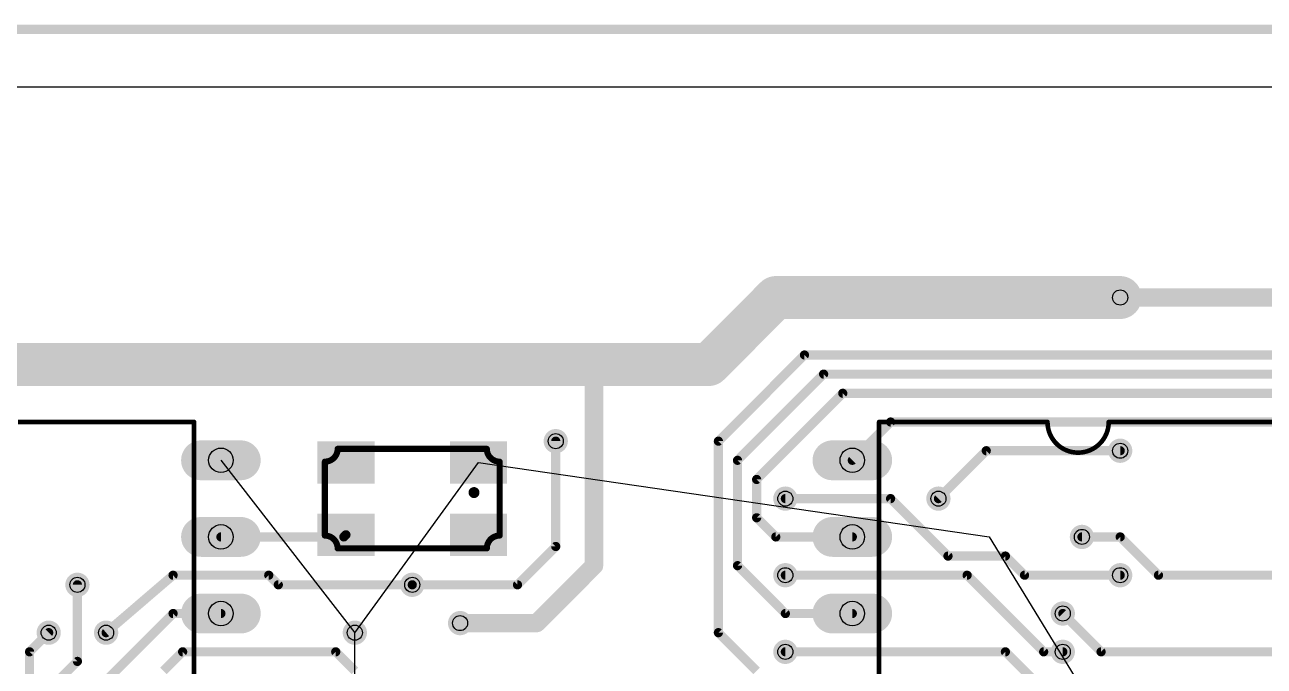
# Model space of a CAD drawing. Extents: x -8 to 108, y -2 to 140.
# Drawn here: x 32.23 to 73.36, y 119.22 to 140.49 of the extents above; entities that cross this region are included whole.
import ezdxf

# ---------------------------------------------------------------- set-up
doc = ezdxf.new("R2010")
doc.units = 0
for name, color, linetype in [('1', 22, 'CONTINUOUS'), ('17', 82, 'CONTINUOUS'), ('18', 82, 'CONTINUOUS'), ('19', 53, 'CONTINUOUS'), ('20', 7, 'CONTINUOUS'), ('21', 253, 'CONTINUOUS'), ('44', 253, 'CONTINUOUS'), ('51', 253, 'CONTINUOUS')]:
    doc.layers.add(name, color=color, linetype=linetype)

# ---------------------------------------------------------------- blocks, each defined once
blk = doc.blocks.new('RECT')
blk.add_solid([(-0.5, -0.5), (0.5, -0.5), (-0.5, 0.5), (0.5, 0.5)])
blk = doc.blocks.new('LONGP100')
at = {"const_width": 1}
blk.add_lwpolyline([(-0.5, 0), (0.5, 0)], dxfattribs=at)
at = {"const_width": 0.5}
for points in [[(-0.5, 0.25, 1), (-0.5, -0.25)], [(0.5, -0.25, 1), (0.5, 0.25)]]:
    blk.add_lwpolyline(points, format="xyb", dxfattribs=at)
blk = doc.blocks.new('ROUNDV')
at = {"const_width": 0.5}
blk.add_lwpolyline([(0, -0.25, 1), (0, 0.25, 1), (0, -0.25)], format="xyb", dxfattribs=at)

msp = doc.modelspace()

# ---------------------------------------------------------------- linework, layer by layer
at = {"layer": '1'}
for points, const_width in [([(-1.5875, 140.335), (107.95, 140.335)], 0.3048), ([(54.9275, 129.2225), (57.15, 131.445)], 1.4224), ([(57.15, 131.445), (68.58, 131.445)], 1.4224), ([(68.58, 131.445), (93.345, 131.445)], 0.6096), ([(30.7975, 129.2225), (51.1175, 129.2225)], 1.4224), ([(51.1175, 129.2225), (54.9275, 129.2225)], 1.4224), ([(58.1025, 129.54), (55.245, 126.6825)], 0.3048), ([(92.3925, 129.54), (58.1025, 129.54)], 0.3048), ([(51.1175, 122.555), (51.1175, 129.2225)], 0.6096), ([(58.7375, 128.905), (55.88, 126.0475)], 0.3048), ([(58.7375, 128.905), (83.5025, 128.905)], 0.3048), ([(56.515, 125.4125), (59.3725, 128.27)], 0.3048), ([(59.3725, 128.27), (88.9, 128.27)], 0.3048), ([(60.96, 127.3175), (59.69, 126.0475)], 0.3048), ([(60.96, 127.3175), (86.36, 127.3175)], 0.3048), ([(49.8475, 123.19), (49.8475, 126.6825)], 0.3048), ([(55.245, 126.6825), (55.245, 120.3325)], 0.3048), ([(62.5475, 124.7775), (64.135, 126.365)], 0.3048), ([(64.135, 126.365), (68.58, 126.365)], 0.3048), ([(55.88, 126.0475), (55.88, 122.555)], 0.3048), ([(56.515, 125.4125), (56.515, 124.1425)], 0.3048), ([(57.4675, 124.7775), (60.96, 124.7775)], 0.3048), ([(60.96, 124.7775), (62.865, 122.8725)], 0.3048), ([(56.515, 124.1425), (57.15, 123.5075)], 0.3048), ([(38.735, 123.5075), (42.815, 123.5075)], 0.3048), ([(42.815, 123.5075), (42.885, 123.5775)], 0.3048), ([(57.15, 123.5075), (59.69, 123.5075)], 0.3048), ([(67.31, 123.5075), (68.58, 123.5075)], 0.3048), ([(68.58, 123.5075), (69.85, 122.2375)], 0.3048), ([(48.5775, 121.92), (49.8475, 123.19)], 0.3048), ([(62.865, 122.8725), (64.77, 122.8725)], 0.3048), ([(64.77, 122.8725), (65.405, 122.2375)], 0.3048), ([(51.1175, 122.555), (49.2125, 120.65)], 0.6096), ([(55.88, 122.555), (57.4675, 120.9675)], 0.3048), ([(34.925, 120.3325), (37.1475, 122.2375)], 0.3048), ([(37.1475, 122.2375), (40.3225, 122.2375)], 0.3048), ([(40.3225, 122.2375), (40.64, 121.92)], 0.3048), ([(63.5, 122.2375), (57.4675, 122.2375)], 0.3048), ([(66.04, 119.6975), (63.5, 122.2375)], 0.3048), ([(68.58, 122.2375), (65.405, 122.2375)], 0.3048), ([(69.85, 122.2375), (76.835, 122.2375)], 0.3048), ([(33.9725, 119.38), (33.9725, 121.92)], 0.3048), ([(40.64, 121.92), (45.085, 121.92)], 0.3048), ([(45.085, 121.92), (48.5775, 121.92)], 0.3048), ([(34.29, 118.11), (37.1475, 120.9675)], 0.3048), ([(37.1475, 120.9675), (38.735, 120.9675)], 0.3048), ([(49.2125, 120.65), (46.6725, 120.65)], 0.6096), ([(57.4675, 120.9675), (59.69, 120.9675)], 0.3048), ([(66.675, 120.9675), (67.945, 119.6975)], 0.3048), ([(32.385, 119.6975), (33.02, 120.3325)], 0.3048), ([(55.245, 120.3325), (56.515, 119.0625)], 0.3048), ([(32.385, 115.57), (32.385, 119.6975)], 0.3048), ([(36.83, 119.0625), (37.465, 119.6975)], 0.3048), ([(37.465, 119.6975), (42.545, 119.6975)], 0.3048), ([(42.545, 119.6975), (43.18, 119.0625)], 0.3048), ([(64.77, 119.6975), (57.4675, 119.6975)], 0.3048), ([(66.04, 118.4275), (64.77, 119.6975)], 0.3048), ([(66.675, 119.6975), (66.04, 119.6975)], 0.3048), ([(67.945, 119.6975), (76.5175, 119.6975)], 0.3048), ([(33.02, 118.4275), (33.9725, 119.38)], 0.3048)]:
    msp.add_lwpolyline(points, dxfattribs=dict(at, const_width=const_width))
for points, const_width in [([(57.15, 131.8006, 1), (57.15, 131.0894)], 0.7112), ([(57.4014, 131.1936, 1), (56.8986, 131.6964)], 0.7112), ([(68.58, 131.0894, 1), (68.58, 131.8006)], 0.7112), ([(68.58, 131.5974, 1), (68.58, 131.2926)], 0.3048), ([(51.1175, 129.5781, 1), (51.1175, 128.8669)], 0.7112), ([(51.1175, 128.8669, 1), (51.1175, 129.5781)], 0.7112), ([(54.6761, 129.4739, 1), (55.1789, 128.9711)], 0.7112), ([(54.9275, 128.8669, 1), (54.9275, 129.5781)], 0.7112), ([(58.1025, 129.6162, 1), (58.1025, 129.4638)], 0.1524), ([(58.1564, 129.4861, 1), (58.0486, 129.5939)], 0.1524), ([(51.2699, 129.2225, 1), (50.9651, 129.2225)], 0.3048), ([(58.7375, 128.9812, 1), (58.7375, 128.8288)], 0.1524), ([(58.7914, 128.8511, 1), (58.6836, 128.9589)], 0.1524), ([(59.3725, 128.3462, 1), (59.3725, 128.1938)], 0.1524), ([(59.4264, 128.2161, 1), (59.3186, 128.3239)], 0.1524), ([(60.96, 127.3937, 1), (60.96, 127.2413)], 0.1524), ([(61.0139, 127.2636, 1), (60.9061, 127.3714)], 0.1524), ([(49.9237, 126.6825, 1), (49.7713, 126.6825)], 0.1524), ([(55.3212, 126.6825, 1), (55.1688, 126.6825)], 0.1524), ([(55.1911, 126.7364, 1), (55.2989, 126.6286)], 0.1524), ([(64.135, 126.4412, 1), (64.135, 126.2888)], 0.1524), ([(64.1889, 126.3111, 1), (64.0811, 126.4189)], 0.1524), ([(68.58, 126.2888, 1), (68.58, 126.4412)], 0.1524), ([(55.9562, 126.0475, 1), (55.8038, 126.0475)], 0.1524), ([(55.8261, 126.1014, 1), (55.9339, 125.9936)], 0.1524), ([(59.6361, 126.1014, 1), (59.7439, 125.9936)], 0.1524), ([(56.5912, 125.4125, 1), (56.4388, 125.4125)], 0.1524), ([(56.4611, 125.4664, 1), (56.5689, 125.3586)], 0.1524), ([(57.4675, 124.8537, 1), (57.4675, 124.7013)], 0.1524), ([(61.0139, 124.8314, 1), (60.9061, 124.7236)], 0.1524), ([(60.96, 124.7013, 1), (60.96, 124.8537)], 0.1524), ([(62.4936, 124.8314, 1), (62.6014, 124.7236)], 0.1524), ([(56.5689, 124.1964, 1), (56.4611, 124.0886)], 0.1524), ([(56.4388, 124.1425, 1), (56.5912, 124.1425)], 0.1524), ([(38.735, 123.5837, 1), (38.735, 123.4313)], 0.1524), ([(42.7611, 123.5614, 1), (42.8689, 123.4536)], 0.1524), ([(42.815, 123.4313, 1), (42.815, 123.5837)], 0.1524), ([(42.9389, 123.5236, 1), (42.8311, 123.6314)], 0.1524), ([(57.15, 123.5837, 1), (57.15, 123.4313)], 0.1524), ([(57.0961, 123.4536, 1), (57.2039, 123.5614)], 0.1524), ([(59.69, 123.4313, 1), (59.69, 123.5837)], 0.1524), ([(67.31, 123.5837, 1), (67.31, 123.4313)], 0.1524), ([(68.6339, 123.5614, 1), (68.5261, 123.4536)], 0.1524), ([(68.58, 123.4313, 1), (68.58, 123.5837)], 0.1524), ([(49.7713, 123.19, 1), (49.9237, 123.19)], 0.1524), ([(49.9014, 123.1361, 1), (49.7936, 123.2439)], 0.1524), ([(62.865, 122.9487, 1), (62.865, 122.7963)], 0.1524), ([(62.8111, 122.8186, 1), (62.9189, 122.9264)], 0.1524), ([(64.8239, 122.9264, 1), (64.7161, 122.8186)], 0.1524), ([(64.77, 122.7963, 1), (64.77, 122.9487)], 0.1524), ([(50.9651, 122.555, 1), (51.2699, 122.555)], 0.3048), ([(51.2253, 122.4472, 1), (51.0097, 122.6628)], 0.3048), ([(55.9339, 122.6089, 1), (55.8261, 122.5011)], 0.1524), ([(55.8038, 122.555, 1), (55.9562, 122.555)], 0.1524), ([(37.1475, 122.3137, 1), (37.1475, 122.1613)], 0.1524), ([(37.1971, 122.1796, 1), (37.0979, 122.2954)], 0.1524), ([(40.3764, 122.2914, 1), (40.2686, 122.1836)], 0.1524), ([(40.3225, 122.1613, 1), (40.3225, 122.3137)], 0.1524), ([(57.4675, 122.3137, 1), (57.4675, 122.1613)], 0.1524), ([(63.5539, 122.2914, 1), (63.4461, 122.1836)], 0.1524), ([(63.5, 122.1613, 1), (63.5, 122.3137)], 0.1524), ([(65.405, 122.3137, 1), (65.405, 122.1613)], 0.1524), ([(65.3511, 122.1836, 1), (65.4589, 122.2914)], 0.1524), ([(68.58, 122.1613, 1), (68.58, 122.3137)], 0.1524), ([(69.85, 122.3137, 1), (69.85, 122.1613)], 0.1524), ([(69.7961, 122.1836, 1), (69.9039, 122.2914)], 0.1524), ([(34.0487, 121.92, 1), (33.8963, 121.92)], 0.1524), ([(40.64, 121.9962, 1), (40.64, 121.8438)], 0.1524), ([(40.5861, 121.8661, 1), (40.6939, 121.9739)], 0.1524), ([(45.085, 121.9962, 1), (45.085, 121.8438)], 0.1524), ([(45.085, 121.8438, 1), (45.085, 121.9962)], 0.1524), ([(48.5236, 121.9739, 1), (48.6314, 121.8661)], 0.1524), ([(48.5775, 121.8438, 1), (48.5775, 121.9962)], 0.1524), ([(37.1475, 121.0437, 1), (37.1475, 120.8913)], 0.1524), ([(37.2014, 120.9136, 1), (37.0936, 121.0214)], 0.1524), ([(38.735, 120.8913, 1), (38.735, 121.0437)], 0.1524), ([(46.6725, 120.8024, 1), (46.6725, 120.4976)], 0.3048), ([(49.2125, 120.4976, 1), (49.2125, 120.8024)], 0.3048), ([(57.4675, 121.0437, 1), (57.4675, 120.8913)], 0.1524), ([(57.4136, 120.9136, 1), (57.5214, 121.0214)], 0.1524), ([(59.69, 120.8913, 1), (59.69, 121.0437)], 0.1524), ([(66.7289, 121.0214, 1), (66.6211, 120.9136)], 0.1524), ([(49.1047, 120.7578, 1), (49.3203, 120.5422)], 0.3048), ([(33.0739, 120.2786, 1), (32.9661, 120.3864)], 0.1524), ([(34.8754, 120.3904, 1), (34.9746, 120.2746)], 0.1524), ([(55.2989, 120.3864, 1), (55.1911, 120.2786)], 0.1524), ([(55.1688, 120.3325, 1), (55.3212, 120.3325)], 0.1524), ([(32.4612, 119.6975, 1), (32.3088, 119.6975)], 0.1524), ([(32.3311, 119.7514, 1), (32.4389, 119.6436)], 0.1524), ([(37.465, 119.7737, 1), (37.465, 119.6213)], 0.1524), ([(37.5189, 119.6436, 1), (37.4111, 119.7514)], 0.1524), ([(42.5989, 119.7514, 1), (42.4911, 119.6436)], 0.1524), ([(42.545, 119.6213, 1), (42.545, 119.7737)], 0.1524), ([(57.4675, 119.7737, 1), (57.4675, 119.6213)], 0.1524), ([(64.8239, 119.7514, 1), (64.7161, 119.6436)], 0.1524), ([(64.77, 119.6213, 1), (64.77, 119.7737)], 0.1524), ([(66.04, 119.7737, 1), (66.04, 119.6213)], 0.1524), ([(65.9861, 119.6436, 1), (66.0939, 119.7514)], 0.1524), ([(66.675, 119.6213, 1), (66.675, 119.7737)], 0.1524), ([(67.945, 119.7737, 1), (67.945, 119.6213)], 0.1524), ([(67.8911, 119.6436, 1), (67.9989, 119.7514)], 0.1524), ([(33.8963, 119.38, 1), (34.0487, 119.38)], 0.1524), ([(34.0264, 119.3261, 1), (33.9186, 119.4339)], 0.1524)]:
    msp.add_lwpolyline(points, format="xyb", dxfattribs=dict(at, const_width=const_width))
at = {"layer": '19'}
for p, q in [((38.735, 126.0475), (43.18, 120.3325)), ((43.18, 120.3325), (47.285, 125.9775)), ((47.285, 125.9775), (64.2366, 123.5075)), ((64.2366, 123.5075), (68.8975, 115.8875)), ((43.18, 117.475), (43.18, 120.3325))]:
    msp.add_line(p, q, dxfattribs=at)
at = {"layer": '20'}
msp.add_line((0, 138.43), (105.41, 138.43), dxfattribs=at)
at = {"layer": '21'}
for points, const_width in [([(37.846, 127.3175), (32.004, 127.3175)], 0.1524), ([(37.846, 76.5175), (37.846, 127.3175)], 0.1524), ([(60.579, 127.3175), (60.579, 76.5175)], 0.1524), ([(60.579, 127.3175), (66.167, 127.3175)], 0.1524), ([(74.041, 127.3175), (68.199, 127.3175)], 0.1524), ([(44.035, 126.4275), (46.135, 126.4275)], 0.2032), ([(42.185, 124.4775), (42.185, 125.0775)], 0.2032), ([(47.985, 125.0775), (47.985, 124.4775)], 0.2032), ([(46.135, 123.1275), (44.035, 123.1275)], 0.2032)]:
    msp.add_lwpolyline(points, dxfattribs=dict(at, const_width=const_width))
for points, const_width in [([(37.8841, 127.3175, 1), (37.8079, 127.3175)], 0.0762), ([(37.846, 127.2794, 1), (37.846, 127.3556)], 0.0762), ([(60.6171, 127.3175, 1), (60.5409, 127.3175)], 0.0762), ([(60.579, 127.3556, 1), (60.579, 127.2794)], 0.0762), ([(66.167, 127.3175, 1), (68.199, 127.3175)], 0.1524), ([(66.2051, 127.3175, 1), (66.1289, 127.3175)], 0.0762), ([(66.167, 127.2794, 1), (66.167, 127.3556)], 0.0762), ([(68.199, 127.3556, 1), (68.199, 127.2794)], 0.0762), ([(68.2371, 127.3175, 1), (68.1609, 127.3175)], 0.0762), ([(44.035, 126.4783, 1), (44.035, 126.3767)], 0.1016), ([(46.135, 126.3767, 1), (46.135, 126.4783)], 0.1016), ([(42.2358, 125.0775, 1), (42.1342, 125.0775)], 0.1016), ([(47.135, 124.8865, 1), (47.135, 125.0685, 1), (47.135, 124.8865)], 0.182), ([(48.0358, 125.0775, 1), (47.9342, 125.0775)], 0.1016), ([(42.1342, 124.4775, 1), (42.2358, 124.4775)], 0.1016), ([(47.9342, 124.4775, 1), (48.0358, 124.4775)], 0.1016), ([(44.035, 123.1783, 1), (44.035, 123.0767)], 0.1016), ([(46.135, 123.0767, 1), (46.135, 123.1783)], 0.1016)]:
    msp.add_lwpolyline(points, format="xyb", dxfattribs=dict(at, const_width=const_width))
at = {"layer": '44'}
for centre, radius in [((68.58, 131.445), 0.25), ((49.8475, 126.6825), 0.25), ((38.735, 126.0475), 0.4064), ((59.69, 126.0475), 0.4064), ((68.58, 126.365), 0.25), ((57.4675, 124.7775), 0.25), ((62.5475, 124.7775), 0.25), ((38.735, 123.5075), 0.4064), ((59.69, 123.5075), 0.4064), ((67.31, 123.5075), 0.25), ((33.9725, 121.92), 0.25), ((45.085, 121.92), 0.25), ((57.4675, 122.2375), 0.25), ((68.58, 122.2375), 0.25), ((38.735, 120.9675), 0.4064), ((59.69, 120.9675), 0.4064), ((66.675, 120.9675), 0.25), ((33.02, 120.3325), 0.25), ((34.925, 120.3325), 0.25), ((43.18, 120.3325), 0.25), ((46.6725, 120.65), 0.25), ((57.4675, 119.6975), 0.25), ((66.675, 119.6975), 0.25)]:
    msp.add_circle(centre, radius, dxfattribs=at)
at = {"layer": '51'}
for points, const_width in [([(42.185, 126.0025, 0.4117), (42.61, 126.4275)], 0.2032), ([(42.61, 126.4783, 1), (42.61, 126.3767)], 0.1016), ([(42.6608, 126.4273, 1), (42.5592, 126.4277)], 0.1016), ([(44.035, 126.3767, 1), (44.035, 126.4783)], 0.1016), ([(46.135, 126.4783, 1), (46.135, 126.3767)], 0.1016), ([(47.56, 126.4275, 0.4117), (47.985, 126.0025)], 0.2032), ([(47.6108, 126.4277, 1), (47.5092, 126.4273)], 0.1016), ([(47.56, 126.3767, 1), (47.56, 126.4783)], 0.1016), ([(42.2358, 126.0025, 1), (42.1342, 126.0025)], 0.1016), ([(42.1848, 126.0533, 1), (42.1852, 125.9517)], 0.1016), ([(48.0358, 126.0025, 1), (47.9342, 126.0025)], 0.1016), ([(47.9848, 125.9517, 1), (47.9852, 126.0533)], 0.1016), ([(42.1342, 125.0775, 1), (42.2358, 125.0775)], 0.1016), ([(47.9342, 125.0775, 1), (48.0358, 125.0775)], 0.1016), ([(42.2358, 124.4775, 1), (42.1342, 124.4775)], 0.1016), ([(48.0358, 124.4775, 1), (47.9342, 124.4775)], 0.1016), ([(42.61, 123.1275, 0.4117), (42.185, 123.5525)], 0.2032), ([(42.1852, 123.6033, 1), (42.1848, 123.5017)], 0.1016), ([(42.1342, 123.5525, 1), (42.2358, 123.5525)], 0.1016), ([(47.985, 123.5525, 0.4117), (47.56, 123.1275)], 0.2032), ([(47.9342, 123.5525, 1), (48.0358, 123.5525)], 0.1016), ([(47.9852, 123.5017, 1), (47.9848, 123.6033)], 0.1016), ([(42.61, 123.1783, 1), (42.61, 123.0767)], 0.1016), ([(42.5592, 123.1273, 1), (42.6608, 123.1277)], 0.1016), ([(44.035, 123.0767, 1), (44.035, 123.1783)], 0.1016), ([(46.135, 123.1783, 1), (46.135, 123.0767)], 0.1016), ([(47.5092, 123.1277, 1), (47.6108, 123.1273)], 0.1016), ([(47.56, 123.0767, 1), (47.56, 123.1783)], 0.1016)]:
    msp.add_lwpolyline(points, format="xyb", dxfattribs=dict(at, const_width=const_width))
at = {"layer": '51', "const_width": 0.2032}
for points in [[(42.61, 126.4275), (44.035, 126.4275)], [(46.135, 126.4275), (47.56, 126.4275)], [(42.185, 125.0775), (42.185, 126.0025)], [(47.985, 126.0025), (47.985, 125.0775)], [(42.185, 123.5525), (42.185, 124.4775)], [(47.985, 124.4775), (47.985, 123.5525)], [(44.035, 123.1275), (42.61, 123.1275)], [(47.56, 123.1275), (46.135, 123.1275)]]:
    msp.add_lwpolyline(points, dxfattribs=at)

# ---------------------------------------------------------------- block references
at = {"layer": '1', "xscale": 1.9, "yscale": 1.4, "rotation": 180}
for p in [(42.885, 125.9775), (47.285, 125.9775), (42.885, 123.5775), (47.285, 123.5775)]:
    msp.add_blockref('RECT', p, dxfattribs=at)
at = {"layer": '17', "xscale": 1.3208, "yscale": 1.3208}
for p in [(38.735, 126.0475), (59.69, 126.0475), (38.735, 123.5075), (59.69, 123.5075), (38.735, 120.9675), (59.69, 120.9675)]:
    msp.add_blockref('LONGP100', p, dxfattribs=at)
at = {"layer": '18', "xscale": 0.8048, "yscale": 0.8048}
for p in [(68.58, 131.445), (49.8475, 126.6825), (68.58, 126.365), (57.4675, 124.7775), (62.5475, 124.7775), (67.31, 123.5075), (57.4675, 122.2375), (68.58, 122.2375), (33.9725, 121.92), (45.085, 121.92), (66.675, 120.9675), (46.6725, 120.65), (33.02, 120.3325), (34.925, 120.3325), (43.18, 120.3325), (57.4675, 119.6975), (66.675, 119.6975)]:
    msp.add_blockref('ROUNDV', p, dxfattribs=at)

doc.saveas('drawing.dxf')
